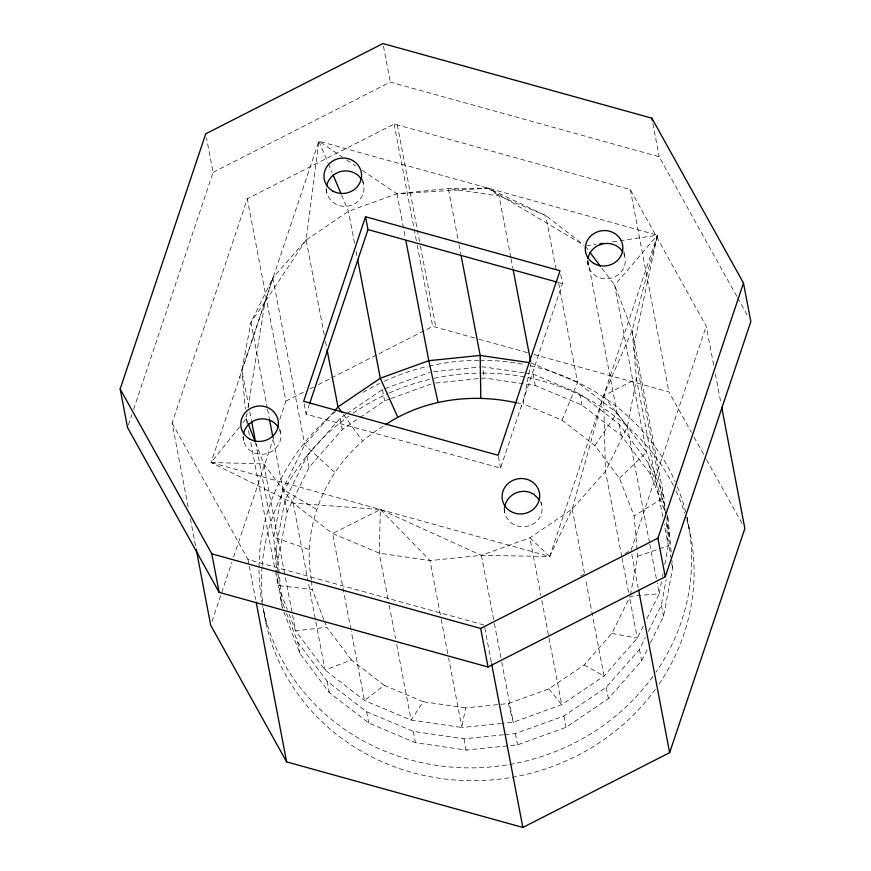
<?xml version="1.0" encoding="UTF-8"?>
<svg xmlns="http://www.w3.org/2000/svg" width="871" height="871" viewBox="0 0 871 871"><rect width="100%" height="100%" fill="white"/><g stroke="black" fill="none" stroke-linecap="round" stroke-linejoin="round"><path stroke-width="0.65" stroke-dasharray="4.36 3.27" d="M601.883 268.246L614.621 285.198L632.128 330.49L663.963 497.417L665.422 513.618L633.587 346.702L657.474 235.181L318.862 141.2L211.076 462.523L293.189 503.111L380.387 509.513L379.266 553.15L388.945 603.897M324.219 334.823L306.135 240.015L318.862 141.2L342.292 156.965M247.244 423.959L246.232 418.613L247.092 413.246M247.952 407.878L264.969 301.867L272.884 277.871L306.135 240.015L348.454 211.326L396.958 193.765L448.325 188.517L488.163 188.19L545.758 215.562L583.124 244.424M661.503 581.708L659.227 593.717L630.136 596.33L611.856 633.402L584.125 664.965L548.828 688.896L508.381 703.539L465.539 707.916L461.87 727.514L411.112 720.077L364.437 700.469L325.035 670.028L295.574 630.833L289.248 614.469M278.045 572.595L275.867 548.534L284.969 500.531L306.886 456.088L340.136 418.232L345.7 414.454M279.232 573.194L278.023 559.835L287.114 511.821L309.042 467.379L342.292 429.523L358.994 418.2M311.383 579.759C300.386 519.813 332.112 456.056 384.274 425.614M637.115 549.612L634.088 516.024L619.488 478.255L594.915 445.56L562.056 420.17L523.133 403.817L530.679 364.198M630.386 595.002L637.714 556.297L637.234 550.951M662.515 576.373L663.016 573.706M664.78 564.375L668.318 545.703L666.152 521.642M648.351 631.431L661.383 605.007L666.184 579.672M650.506 642.733L663.539 616.298L672.63 568.295L671.9 560.271M255.464 442.512L263.728 463.905L293.189 503.111L332.602 533.542L379.266 553.15L430.024 560.586L481.402 555.339L549.688 556.504L572.214 509.089L603.581 395.848L632.128 330.49L657.474 235.181L611.943 241.996M128.385 424.917L131.837 414.618M133.568 409.457L213.101 172.349L206.503 137.792M188.114 506.824L172.11 422.947L247.299 198.773L394.106 124.009L630.332 189.584L706.239 326.157L713.861 366.092M212.012 621.448L231.893 562.176M233.613 557.026L273.81 437.209M279.852 419.169L285.906 401.139L247.299 198.773M560.739 274.583L562.459 283.576L500.564 468.119L306.091 414.139L309.096 405.167M521.37 406.637L521.762 405.461M239.536 426.975L211.076 462.523L549.688 556.504L657.474 235.181L614.621 285.198L646.467 452.125L663.963 497.417L634.088 516.024M631.05 550.33L706.239 326.157M306.135 240.015L264.969 301.867L241.877 370.317L245.372 409.152M562.056 420.17L577.593 382.478L558.496 282.324M643.234 626.151L637.311 638.16L604.06 676.016L561.741 704.704L513.237 722.266L502.632 723.355M646.783 618.943L659.227 593.717L657.191 583.026M504.788 734.645L515.392 733.556L563.896 715.995L606.216 687.306L639.466 649.45L645.389 637.441M283.837 611.899L299.885 653.413L329.347 692.619L368.749 723.061L415.423 742.669L466.17 750.094L517.548 744.857L566.052 727.296L608.372 698.607L641.622 660.751L647.545 648.732M465.539 707.916L423.208 701.71L411.112 720.077L396.588 643.963M594.915 445.56L617.006 412.919L587.969 260.69M264.969 301.867L250.968 322.314L241.877 370.317L249.52 410.383M242.878 422.794L246.232 418.613L245.981 415.913M333.691 411.82L304.73 444.787L282.814 489.241L273.723 537.244L278.067 585.541L287.31 609.439M350.937 629.689L332.602 533.542L380.387 509.513L481.402 555.339L529.895 537.777L572.214 509.089L605.465 471.233L627.381 426.79L636.472 378.787L632.128 330.49M619.488 478.255L646.467 452.125L617.006 412.919L577.593 382.478L530.929 362.869M423.208 701.71L384.296 685.368L364.437 700.469L351.198 631.029M346.81 413.703L382.445 389.544L429.675 372.44M360.104 417.449L384.601 400.834L389.707 398.983M621.774 556.7L605.465 471.233L603.581 395.848L636.472 378.787L662.973 517.668M213.101 172.349L390.328 82.092L659.195 156.715L736.997 296.695M285.906 401.139L305.155 391.329M309.967 388.88L313.582 387.04M318.394 384.59L330.425 378.46M331.633 377.851L432.702 326.375L477.809 338.895M580.511 576.069L584.125 574.229M625.03 553.39L628.644 551.55M384.296 685.368L351.427 659.978L325.035 670.028L308.225 581.893M390.981 398.526L433.105 383.273M637.714 556.297L658.117 549.242M659.391 548.795L668.318 545.703L664.246 524.342M586.499 245.796L595.873 244.392M351.427 659.978L326.854 627.283L295.574 630.833L285.133 576.079M433.606 371.71L479.703 367.007M435.761 383L484.483 378.025L535.24 385.461L581.904 405.069L621.317 435.511L650.768 474.706L665.357 512.453M501.304 723.485L461.87 727.514L448.619 658.073M286.548 613.184L297.73 642.123L327.191 681.318L366.593 711.759L413.268 731.368L464.014 738.804L503.46 734.776M362.369 170.487L396.958 193.765L488.163 188.19L583.995 245.306M211.076 462.523L263.728 463.905L284.871 574.74M323.936 619.727L312.264 589.515L278.067 585.541L275.78 573.521M523.732 372.799L482.327 366.735L484.483 378.025M525.071 372.995L533.085 374.171L579.748 393.779L619.161 424.21L648.623 463.416L666.119 508.708M516.525 402.859L523.133 403.817M611.856 633.402L637.311 638.16L629.417 596.766M558.54 282.487L562.459 283.576M479.115 339.255L527.554 352.701M534.097 354.519L668.939 391.939L691.378 432.321M172.11 422.947L248.017 559.52L484.254 625.095M308.628 549.242L273.723 537.244L255.889 443.764M584.125 664.965L604.06 676.016L585.464 578.529M316.217 509.208L282.814 489.241L273.135 438.494M346.745 159.97L355.673 165.98M488.163 188.19L499.083 195.953L545.758 215.562L556.199 270.304M334.497 472.136L304.73 444.787L272.884 277.871L250.968 322.314L267.266 407.78M549.688 556.504L529.895 537.777L540.858 595.198M380.387 509.513L430.024 560.586L440.976 618.007M548.828 688.896L561.741 704.704L541.871 600.544M603.581 395.848L627.381 426.79L649.548 542.971M585.16 245.992L589.144 251.294M343.457 414.531L362.227 440.574M239.612 377.481L239.993 378.177L239.863 376.708M737.65 297.882L748.2 316.859M694.013 437.068L705.902 458.451M706.555 459.638L742.201 523.765M318.862 141.2L327.844 162.485M328.367 163.737L332.069 172.502M341.584 195.05L348.454 211.326L354.562 243.368M667.306 517.483L668.275 519.998L671.301 553.586M540.445 501.609L541.708 504.897A18.846 17.681 -10.8 0 1 531.974 524.636A18.846 17.681 -10.8 0 1 509.426 521.337L506.628 517.603A18.846 17.681 -10.8 0 1 504.549 508.686M326.102 188.963C326.701 196.639 331.982 203.596 339.505 205.632A18.846 17.681 -10.8 0 0 359.19 200.167A18.846 17.681 -10.8 0 0 362.456 181.135M246.232 418.613L247.691 422.391M324.426 620.99L326.854 627.283M278.165 573.935L280.222 596.831L284.599 608.154M508.381 703.539L513.237 722.266L501.783 662.178M715.385 374.084L720.97 403.371M652.858 123.497L659.195 156.715M630.332 189.584L668.939 391.939M686.892 517.091L689.103 528.653M623.897 251.806L624.877 256.945M667.317 514.979L668.275 519.998M667.578 524.919L669.734 536.209M671.672 563.276L672.63 568.295M648.623 463.416L650.768 474.706M649.799 544.299L656.93 581.697M661.383 605.007L663.539 616.298M619.161 424.21L621.317 435.511M587.392 261.485L588.132 265.339M631.813 554.315L638.16 587.598M622.025 558.039L629.156 595.426M639.466 649.45L641.622 660.751M579.748 393.779L581.904 405.069M572.214 509.089L584.441 573.194M606.216 687.306L608.372 698.607M510.798 257.381L499.083 195.953L448.325 188.517L458.777 243.27M511.059 258.709L512.845 268.061M533.085 374.171L535.24 385.461M541.218 502.327L541.708 504.897M563.896 715.995L566.052 727.296M459.028 244.599L460.813 253.951M498.354 456.546L500.564 468.119M503.982 508.152L504.962 513.291M481.402 555.339L494.14 622.112M494.39 623.451L501.522 660.839M515.392 733.556L517.548 744.857M383.48 46.207L390.328 82.092M397.307 124.901L420.17 244.718M420.421 246.058L435.914 327.267M394.106 124.009L416.959 243.836M417.209 245.165L432.702 326.375M484.755 627.751L491.614 663.702M396.958 193.765L405.363 237.827M362.608 179.284L363.588 184.423M441.227 619.346L448.358 656.734M464.014 738.804L466.17 750.094M356.097 251.381L357.11 256.727M382.445 389.544L384.601 400.834M389.206 605.236L395.576 638.617M413.268 731.368L415.423 742.669M325.493 341.497L326.516 346.843M340.136 418.232L342.292 429.523M366.593 711.759L368.749 723.061M304.131 403.861L306.091 414.139M306.886 456.088L309.042 467.379M279.689 428.521L280.418 432.375M293.189 503.111L307.964 580.554M327.191 681.318L329.347 692.619M267.528 409.109L269.313 418.461M284.969 500.531L287.114 511.821M297.73 642.123L299.885 653.413M249.77 411.722L251.305 419.724M275.867 548.534L278.023 559.835M248.518 430.633L249.542 435.968M250.815 442.653L275.519 572.182M280.222 596.831L282.378 608.121L279.351 574.533M242.933 436.915L243.673 440.77M264 612.324L266.461 625.171M248.017 559.52L249.041 564.854M249.291 566.183L255.639 599.466M190.401 518.8L195.725 546.759M666.848 516.808L670.474 557.005M311.491 580.979L312.264 589.515M623.745 253.657A18.846 17.681 -10.8 0 1 619.172 273.951C614.142 278.208 607.185 279.787 600.794 278.154A18.846 17.681 -10.8 0 1 587.718 260.734M326.843 192.818A18.846 17.681 -10.8 0 1 326.429 188.212M279.743 430.165A18.846 17.681 -10.8 0 1 279.972 441.543C277.773 447.694 272.362 452.245 266.069 453.791A18.846 17.681 -10.8 0 1 243.259 436.164M686.947 517.091A216.781 203.313 -10.8 0 1 655.961 672.151M652.88 676.506A216.781 203.313 -10.8 0 1 429.697 764.248A216.781 203.313 -10.8 0 1 262.617 605.868M262.367 604.561A216.781 203.313 -10.8 0 1 259.003 568.709M259.014 567.38A216.781 203.313 -10.8 0 1 335.651 411.58M363.087 392.386A216.781 203.313 -10.8 0 1 379.538 383.512M384.383 381.215A216.781 203.313 -10.8 0 1 427.781 366.353M429.087 366.049A216.781 203.313 -10.8 0 1 478.669 360.267M480.008 360.256A216.781 203.313 -10.8 0 1 525.409 364.731M530.646 365.853A216.781 203.313 -10.8 0 1 675.21 481.707M677.322 486.639A216.781 203.313 -10.8 0 1 685.717 511.963M686.773 519.693A216.781 203.313 -10.8 0 1 658.411 684.998M655.33 689.353A216.781 203.313 -10.8 0 1 425.941 775.876A216.781 203.313 -10.8 0 1 263.118 606.891M262.487 601.578A216.781 203.313 -10.8 0 1 262.019 566.988M262.127 565.66A216.781 203.313 -10.8 0 1 348.683 416.294M353.071 413.202A216.781 203.313 -10.8 0 1 388.063 393.507M389.293 392.963A216.781 203.313 -10.8 0 1 431.537 378.907M434.15 378.319A216.781 203.313 -10.8 0 1 481.119 373.115M482.458 373.104A216.781 203.313 -10.8 0 1 673.664 486.094M675.994 490.896A216.781 203.313 -10.8 0 1 684.835 513.313"/><path stroke-width="1.31" d="M120.165 388.956L205.741 133.807L382.968 43.55L651.846 118.173L743.486 283.064L750.835 321.606L665.259 576.754L488.032 667.012L219.154 592.389L127.514 427.498L120.165 388.956L211.805 553.836L219.154 592.389M365.537 216.748L303.641 401.291L498.103 455.261L560.009 270.729L365.537 216.748L367.987 229.596L309.532 403.883M665.259 576.754L657.899 538.202L743.486 283.064M196.236 549.427L210.717 625.313L286.624 761.885L522.85 827.45L669.647 752.686L744.847 528.512L721.732 407.367M334.54 410.84L337.981 406.931L380.3 378.243L428.793 360.681L480.171 355.444L529.59 362.674M385.385 424.863C423.23 399.31 472.332 392.843 516.525 402.859M211.805 553.836L480.672 628.459L657.899 538.202M599.89 243.793L602.569 243.39M367.987 229.596L557.233 282.128M589.939 252.35L600.293 266.123M361.258 179.219L359.113 176.378A18.846 17.681 -10.8 0 0 339.995 171.718A18.846 17.681 -10.8 0 0 326.701 185.904M539.345 499.649L533.488 493.944L529.035 492.082A18.846 17.681 -10.8 0 0 504.636 507.532M341.889 412.364L337.981 406.931L327.028 349.511M397.514 416.643L380.3 378.243L357.622 259.395M333.125 175.017L341.051 193.798M248.17 423.644L254.985 441.259M437.961 401.999L428.793 360.681L405.864 240.494M651.846 118.173L652.346 120.829M638.672 590.266L669.647 752.686M513.095 269.4L530.668 361.541M461.064 255.29L480.171 355.444L480.803 397.622M491.614 663.702L522.85 827.45M480.672 628.459L488.032 667.012M269.564 419.8L272.873 437.155M251.556 421.063L255.377 441.096M256.15 602.122L286.624 761.885M587.99 258.426A18.846 17.681 -10.8 0 1 597.865 245.6L602.482 243.924A18.846 17.681 -10.8 0 1 622.613 251.632M243.532 433.856A18.846 17.681 -10.8 0 1 249.378 423.752L253.407 421.02A18.846 17.681 -10.8 0 1 278.154 427.062M510.733 511.386A18.846 17.681 -10.8 0 0 539.672 496.644A18.846 17.681 -10.8 0 0 512.246 480.694A18.846 17.681 -10.8 0 0 510.733 511.386M593.902 263.434A18.846 17.681 -10.8 0 0 622.841 248.692A18.846 17.681 -10.8 0 0 595.416 232.742A18.846 17.681 -10.8 0 0 593.902 263.434M249.444 438.864A18.846 17.681 -10.8 0 0 278.382 424.123A18.846 17.681 -10.8 0 0 250.957 408.172A18.846 17.681 -10.8 0 0 249.444 438.864M332.613 190.912A18.846 17.681 -10.8 0 0 361.552 176.171A18.846 17.681 -10.8 0 0 334.126 160.231A18.846 17.681 -10.8 0 0 332.613 190.912"/></g></svg>
